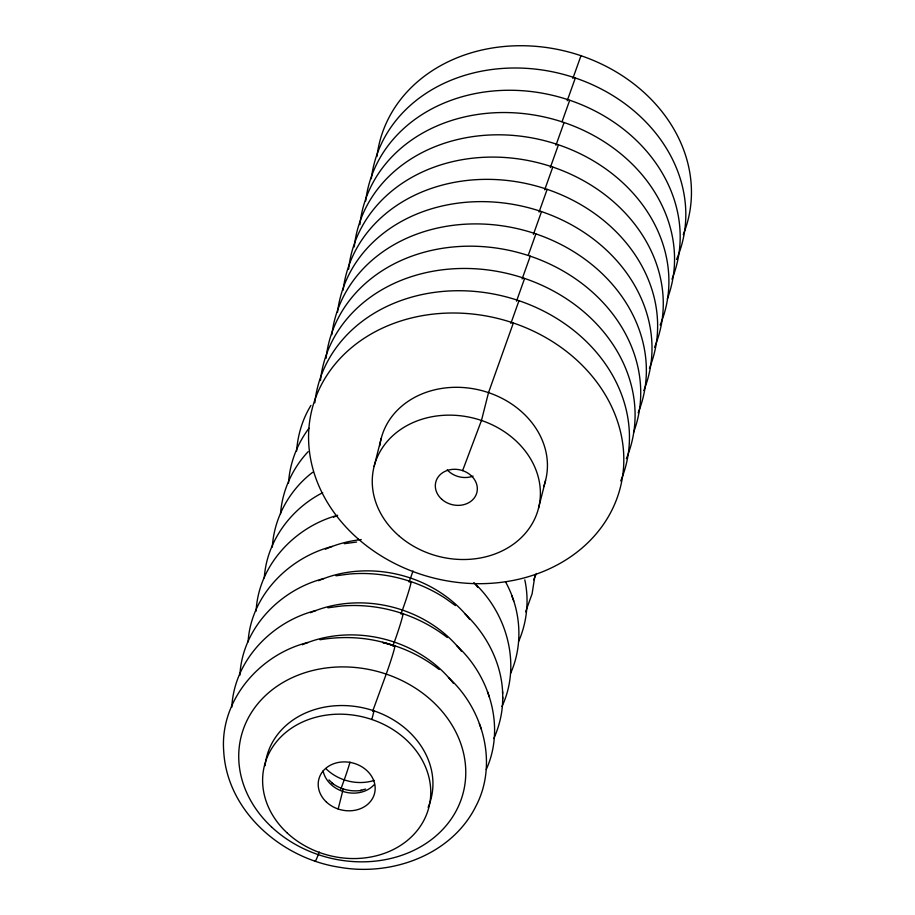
<?xml version="1.0" encoding="UTF-8"?>
<svg xmlns="http://www.w3.org/2000/svg" width="915" height="915" viewBox="0 0 915 915"><rect width="100%" height="100%" fill="white"/><g stroke="black" fill="none" stroke-linecap="round" stroke-linejoin="round"><path stroke-width="1.37" d="M502.667 697.001C502.987 711.31 499.567 725.481 493.86 738.542M231.815 707.192C234.034 660.619 271.801 621.594 315.927 610.522M239.913 675.167C242.143 628.594 279.91 589.58 324.036 578.509M248.091 641.941C250.836 595.779 288.683 557.555 332.317 546.404M256.12 611.14C258.327 565.562 294.596 526.903 337.669 515.294M264.298 577.903C266.574 541.566 290.673 509.015 322.675 492.693M272.315 547.101C274.043 517.81 289.437 489.948 312.724 472.254M280.55 513.715C282.175 490.646 292.354 468.526 308.126 451.69M288.522 483.063C289.746 463.253 297.078 444.061 308.996 428.231M296.62 451.049C297.741 434.98 302.488 419.162 310.94 405.414M534.966 575.421L532.095 593.835L525.587 611.838M374.121 466.387L381.166 438.548M338.161 809.02L342.633 791.338A16.115 0.824 -71.3 0 0 342.679 789.188M371.833 719.499L374.018 710.875M538.523 508.26L545.569 480.421M572.859 78.473L580.979 55.701M567.22 100.742L575.341 77.981M562.062 121.684L569.702 100.25M555.954 145.291L564.075 122.53M550.315 167.571L558.436 144.799M544.677 189.84L552.797 167.068M539.049 212.108L547.159 189.348M533.411 234.389L541.52 211.617M528.252 255.319L535.893 233.897M522.133 278.938L530.254 256.166M516.506 301.207L524.615 278.435M510.867 323.475L518.977 300.715M513.349 322.984L488.519 392.626L481.473 420.465L462.613 470.607M409.062 582.032L410.515 578.04A21.205 1.087 -71.3 0 0 412.997 571.006M400.964 614.045L402.417 610.065A21.205 1.087 -71.3 0 0 409.623 588.208A21.205 1.087 -71.3 0 0 410.332 582.523M340.803 789.222L344.212 779.855A16.115 0.824 -71.3 0 0 350.01 762.115M392.855 646.07L394.319 642.078A21.205 1.087 -71.3 0 0 401.525 620.233A21.205 1.087 -71.3 0 0 402.234 614.548M372.634 711.321L386.21 674.103A21.205 1.087 -71.3 0 0 393.427 652.246A21.205 1.087 -71.3 0 0 394.136 646.562M319.301 852.037L318.283 854.656A21.205 1.087 -71.3 0 1 315.16 860.523M536.43 573.533L533.685 579.813M518.668 641.369C527.017 622.189 529.259 600.343 524.81 579.881M510.57 673.394C523.609 644.24 520.875 609.493 505.492 581.768M501.958 706.517C521.573 664.748 507.001 613.061 473.81 582.569M486.265 769.446C505.423 727.322 489.857 675.819 456.539 645.487M308.012 642.456C259.849 654.248 219.692 700.25 223.706 751.192C227.011 811.639 282.129 858.67 339.717 867.283C391.426 876.456 451.45 855.136 475.789 806.424C498.332 763.728 483.246 708.953 448.442 677.5M360.201 790.537L365.554 789.073M344.292 543.704L356.61 542.035M336.022 575.787L348.375 574.128M327.925 607.812L340.266 606.142M319.987 639.757C344.944 635.559 371.101 637.275 394.925 646.07L382.596 642.433C403.172 647.099 422.467 656.615 439.131 669.483M361.654 790.366C351.211 792.104 340.208 789.359 331.802 782.92M349.233 574.048C382.516 571.12 416.542 579.79 444.599 597.838M341.135 606.062C378.787 602.733 417.389 614.331 447.229 637.469M445.308 598.318L455.441 605.593M328.943 779.935L332.991 783.755M464.774 613.622C487.969 635.57 503.57 666.841 502.701 699.209M513.692 600.983L511.737 595.596M489.388 697.036L487.432 691.649M481.29 729.049L479.323 723.674M502.564 691.511L502.61 693.684M376.969 156.476A159.05 133.693 14.2 0 1 566.991 51.56A159.05 133.693 14.2 0 1 683.242 234.652M371.33 178.757A159.05 133.693 14.2 0 1 562.919 74.241A159.05 133.693 14.2 0 1 676.551 259.448M365.691 201.025A159.05 133.693 14.2 0 1 555.714 96.098A159.05 133.693 14.2 0 1 671.965 279.201M359.904 224.655A159.05 133.693 14.2 0 1 547.719 117.783A159.05 133.693 14.2 0 1 667.332 298.919M354.265 246.936A159.05 133.693 14.2 0 1 544.448 140.647A159.05 133.693 14.2 0 1 660.173 325.008M348.626 269.204A159.05 133.693 14.2 0 1 538.809 162.927A159.05 133.693 14.2 0 1 654.545 347.277M343.148 290.124A159.05 133.693 14.2 0 1 533.171 185.196A159.05 133.693 14.2 0 1 649.421 368.288M337.509 312.392A159.05 133.693 14.2 0 1 527.532 207.465A159.05 133.693 14.2 0 1 643.794 390.568M331.871 334.673A159.05 133.693 14.2 0 1 521.905 229.745A159.05 133.693 14.2 0 1 638.155 412.837M326.083 358.303A159.05 133.693 14.2 0 1 513.898 251.431A159.05 133.693 14.2 0 1 633.512 432.566M320.456 380.571A159.05 133.693 14.2 0 1 510.627 274.294A159.05 133.693 14.2 0 1 626.363 458.644M314.817 402.852A159.05 133.693 14.2 0 1 504.988 296.563A159.05 133.693 14.2 0 1 620.725 480.924M379.782 445.822A84.82 71.301 14.2 0 1 480.535 390.282A84.82 71.301 14.2 0 1 543.59 486.7M473.101 476.109A21.205 17.831 14.2 0 1 447.229 469.864M265.098 765.695A84.82 71.301 14.2 0 1 366.606 708.668A84.82 71.301 14.2 0 1 428.117 807.373M325.454 549.206A114.547 96.281 14.2 0 1 361.253 539.587M475.308 584.273A114.547 96.281 14.2 0 1 477.744 587.316M318.546 580.705A114.547 96.281 14.2 0 1 469.647 619.329M310.437 612.718A114.547 96.281 14.2 0 1 461.537 651.354M302.339 644.743A114.547 96.281 14.2 0 1 453.44 683.368M374.201 780.415A42.422 35.662 14.2 0 1 326.186 768.92M374.132 784.727A28.742 24.156 14.2 0 1 344.646 791.944A28.742 24.156 14.2 0 1 323.087 770.842M333.563 517.192A114.547 96.281 14.2 0 1 337.143 515.648M358.04 538.798A159.05 133.693 14.2 0 0 619.581 490.314A159.05 133.693 14.2 0 0 420.934 315.927A159.05 133.693 14.2 0 0 358.04 538.798M398.643 535.572A84.82 71.301 14.2 0 0 538.134 509.701A84.82 71.301 14.2 0 0 432.189 416.702A84.82 71.301 14.2 0 0 398.643 535.572M441.899 499.384A21.205 17.831 14.2 0 0 476.772 492.922A21.205 17.831 14.2 0 0 450.283 469.67A21.205 17.831 14.2 0 0 441.899 499.384M286.91 832.707A84.82 71.301 14.2 0 0 427.774 811.125A84.82 71.301 14.2 0 0 325.374 715.256A84.82 71.301 14.2 0 0 286.91 832.707M326.438 802.066A28.742 24.156 14.2 0 0 374.166 794.746A28.742 24.156 14.2 0 0 339.465 762.264A28.742 24.156 14.2 0 0 326.438 802.066M271.538 826.954A114.547 96.281 14.2 0 0 461.743 797.811A114.547 96.281 14.2 0 0 323.464 668.362A114.547 96.281 14.2 0 0 271.538 826.954"/></g></svg>
